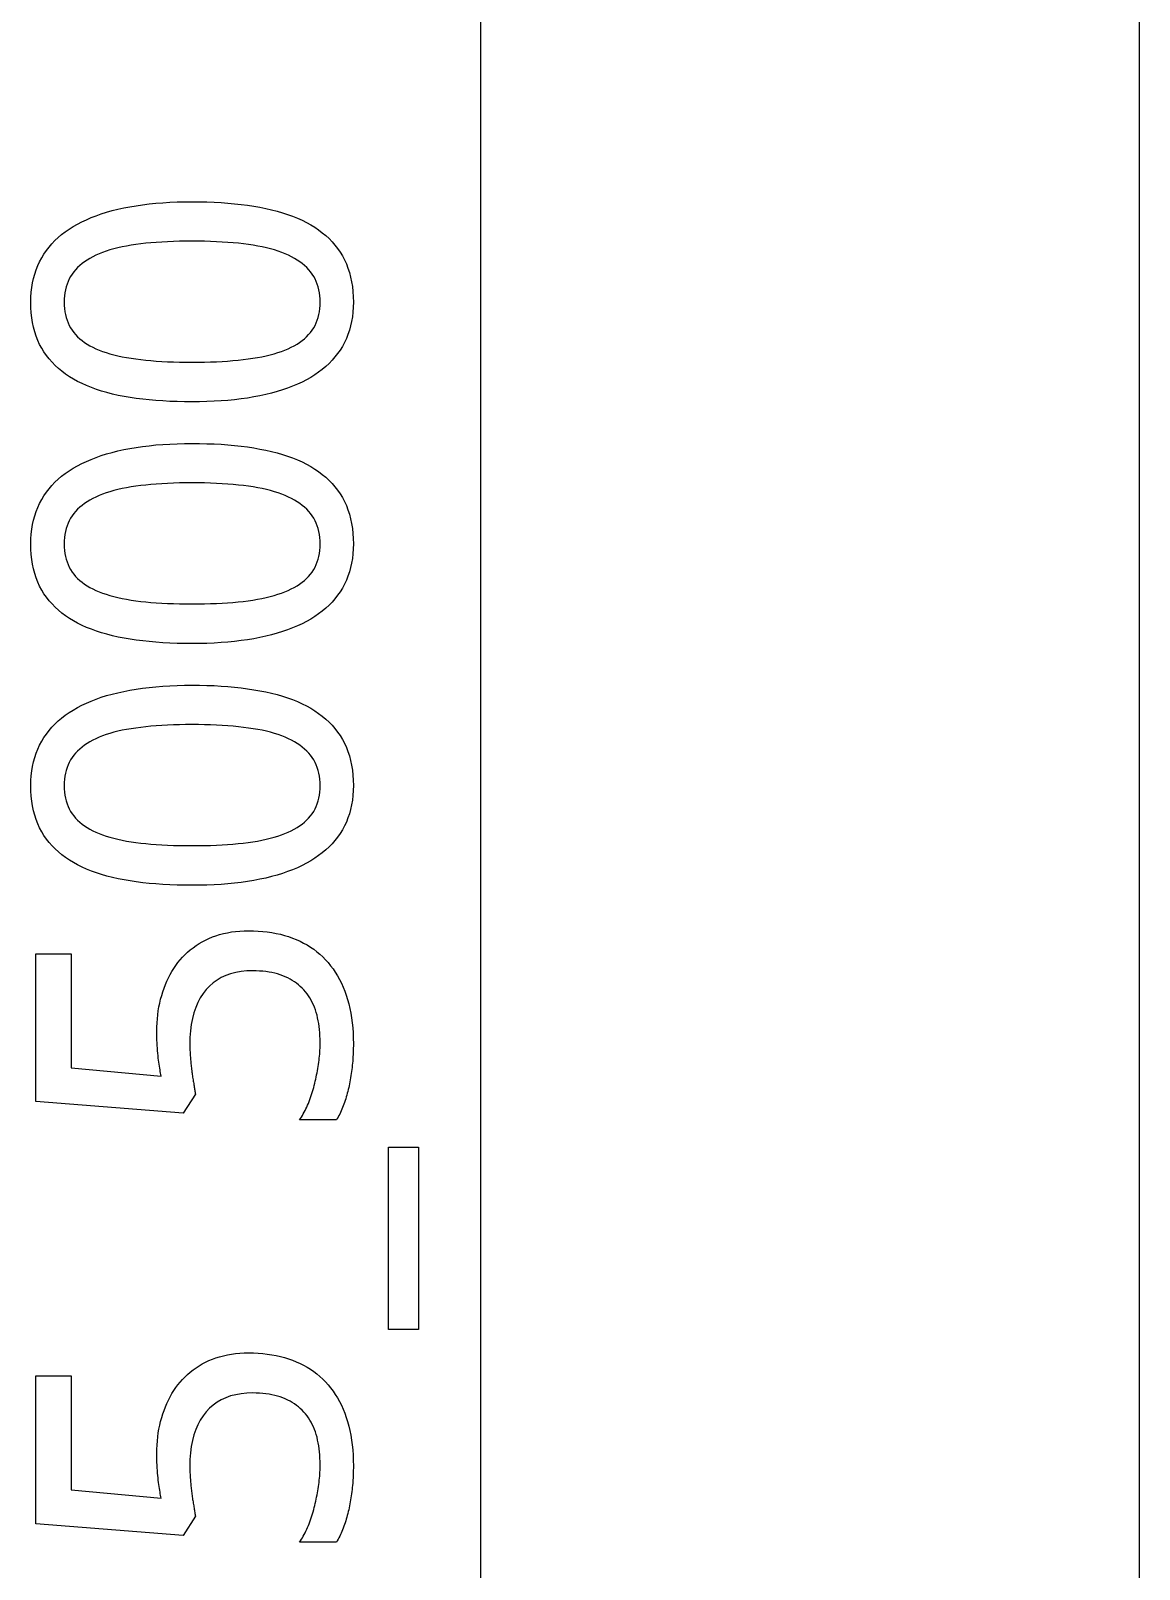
# Model space of a CAD drawing. Extents: x 2.7 to 22.7, y 12.7 to 112.6.
# Drawn here: x 6.78 to 15.2, y 75.94 to 87.63 of the extents above; entities that cross this region are included whole.
import ezdxf

# ---------------------------------------------------------------- set-up
doc = ezdxf.new("R2010")
doc.units = 0
doc.layers.get('0').update_dxf_attribs({"linetype": 'CONTINUOUS'})

msp = doc.modelspace()

# ---------------------------------------------------------------- linework, layer by layer
at = {"color": 0}
for points in [[(10.2, 102.599), (15.2, 102.599), (15.2, 72.5588), (10.2, 72.5588), (10.2, 102.599)], [(8.00694, 86.3285), (8.06401, 86.3281), (8.11974, 86.3268), (8.17443, 86.3247), (8.22775, 86.3218), (8.28, 86.3179), (8.33094, 86.3133), (8.38086, 86.3078), (8.42931, 86.3014), (8.47667, 86.2943), (8.52289, 86.2862), (8.56776, 86.2775), (8.61128, 86.2679), (8.65332, 86.2571), (8.69401, 86.2453), (8.73335, 86.2325), (8.77111, 86.2186), (8.80761, 86.2037), (8.84267, 86.1878), (8.87642, 86.1708), (8.90864, 86.1528), (8.93946, 86.134), (8.96875, 86.1142), (8.99669, 86.0932), (9.02289, 86.0712), (9.04779, 86.0482), (9.07112, 86.024), (9.09304, 85.9989), (9.11333, 85.9725), (9.13222, 85.9451), (9.14958, 85.9168), (9.16525, 85.8872), (9.17947, 85.8564), (9.19179, 85.8243), (9.20264, 85.791), (9.21181, 85.7564), (9.21929, 85.7207), (9.22515, 85.6836), (9.22917, 85.6454), (9.23167, 85.606), (9.23247, 85.5651), (9.23167, 85.5272), (9.22917, 85.4903), (9.22515, 85.4543), (9.21929, 85.4193), (9.21181, 85.3853), (9.20264, 85.3524), (9.19179, 85.3203), (9.17947, 85.2892), (9.16525, 85.259), (9.14958, 85.2299), (9.13222, 85.2021), (9.11333, 85.1751), (9.09304, 85.1492), (9.07112, 85.1242), (9.04779, 85.1001), (9.02289, 85.0769), (8.99669, 85.0547), (8.96875, 85.0336), (8.93946, 85.0132), (8.90864, 84.9939), (8.87642, 84.9758), (8.84267, 84.9586), (8.80761, 84.9424), (8.77111, 84.9269), (8.73335, 84.9125), (8.69401, 84.899), (8.65332, 84.8864), (8.61128, 84.8746), (8.56776, 84.8637), (8.52289, 84.8539), (8.47667, 84.8453), (8.42931, 84.8375), (8.38086, 84.8307), (8.33094, 84.8247), (8.28, 84.8197), (8.22775, 84.8157), (8.17443, 84.8125), (8.11974, 84.8101), (8.06401, 84.8088), (8.00694, 84.8083), (7.94997, 84.8088), (7.89415, 84.81), (7.83957, 84.8119), (7.78614, 84.8149), (7.73389, 84.8185), (7.68294, 84.8231), (7.63319, 84.8283), (7.58458, 84.8344), (7.53722, 84.8412), (7.491, 84.849), (7.44612, 84.8579), (7.40278, 84.8679), (7.36068, 84.8786), (7.32015, 84.8904), (7.28108, 84.9032), (7.24333, 84.9168), (7.20708, 84.9314), (7.17219, 84.9469), (7.13889, 84.9635), (7.10693, 84.9808), (7.07611, 84.9996), (7.04682, 85.0194), (7.01888, 85.0403), (6.99262, 85.0621), (6.96778, 85.085), (6.94444, 85.109), (6.92253, 85.134), (6.90224, 85.16), (6.88336, 85.1871), (6.866, 85.2153), (6.85026, 85.2449), (6.8361, 85.2756), (6.82362, 85.3076), (6.81293, 85.3408), (6.80376, 85.3751), (6.79622, 85.4107), (6.79042, 85.4475), (6.7864, 85.4856), (6.7839, 85.5247), (6.78304, 85.5651), (6.7839, 85.6035), (6.7864, 85.6407), (6.79042, 85.6768), (6.79622, 85.7121), (6.80376, 85.7463), (6.81293, 85.7794), (6.82362, 85.8117), (6.8361, 85.8428), (6.85026, 85.8729), (6.866, 85.9021), (6.88303, 85.9303), (6.90169, 85.9575), (6.92165, 85.9836), (6.94336, 86.0089), (6.96653, 86.0331), (6.99126, 86.0564), (7.01736, 86.0787), (7.04514, 86.1), (7.07443, 86.1204), (7.10525, 86.1397), (7.13721, 86.1582), (7.17068, 86.1756), (7.2054, 86.1921), (7.24164, 86.2076), (7.27946, 86.2224), (7.31862, 86.236), (7.35915, 86.2488), (7.4011, 86.2606), (7.44461, 86.2714), (7.48942, 86.2814), (7.53554, 86.2903), (7.58306, 86.2983), (7.63167, 86.3054), (7.68153, 86.3115), (7.73264, 86.3167), (7.78515, 86.321), (7.83876, 86.3243), (7.89361, 86.3267), (7.9496, 86.3281), (8.00694, 86.3285)], [(8.00694, 85.1094), (8.05512, 85.1097), (8.10211, 85.1104), (8.14789, 85.1117), (8.19239, 85.1133), (8.23568, 85.1156), (8.27761, 85.1182), (8.31847, 85.1214), (8.35807, 85.1251), (8.39626, 85.1292), (8.43332, 85.1339), (8.46929, 85.139), (8.5039, 85.1449), (8.53737, 85.1511), (8.56961, 85.1581), (8.60069, 85.1656), (8.63043, 85.1737), (8.65901, 85.1824), (8.68653, 85.1917), (8.71278, 85.2015), (8.73779, 85.2119), (8.76124, 85.2231), (8.78364, 85.2347), (8.80474, 85.2471), (8.82471, 85.2601), (8.84358, 85.2739), (8.86128, 85.2882), (8.87765, 85.3032), (8.8929, 85.3188), (8.90707, 85.335), (8.91997, 85.3519), (8.93153, 85.3699), (8.94168, 85.3886), (8.95068, 85.4081), (8.95861, 85.4283), (8.96528, 85.4492), (8.97071, 85.471), (8.97487, 85.4933), (8.97792, 85.5165), (8.97971, 85.5406), (8.98025, 85.5651), (8.97971, 85.5899), (8.97792, 85.6137), (8.97487, 85.6369), (8.97071, 85.6594), (8.96528, 85.6811), (8.95861, 85.7021), (8.95068, 85.7224), (8.94168, 85.7418), (8.93153, 85.7604), (8.91997, 85.7783), (8.90733, 85.7957), (8.89361, 85.8122), (8.87847, 85.8282), (8.86219, 85.8435), (8.84472, 85.8582), (8.82611, 85.8721), (8.80626, 85.8856), (8.78515, 85.8982), (8.76292, 85.9103), (8.73942, 85.9217), (8.71474, 85.9326), (8.68875, 85.9431), (8.66151, 85.9529), (8.63319, 85.9619), (8.60346, 85.9704), (8.57264, 85.9783), (8.54042, 85.9854), (8.50711, 85.9919), (8.4725, 85.9978), (8.43668, 86.0031), (8.39931, 86.0079), (8.36057, 86.0124), (8.32069, 86.0162), (8.27957, 86.0197), (8.23719, 86.0225), (8.19362, 86.0249), (8.14887, 86.0267), (8.10275, 86.0281), (8.05556, 86.0287), (8.00694, 86.029), (7.95876, 86.0287), (7.91178, 86.0281), (7.866, 86.0267), (7.8215, 86.0249), (7.77832, 86.0225), (7.73628, 86.0197), (7.69542, 86.0162), (7.65597, 86.0124), (7.61762, 86.0079), (7.58057, 86.0031), (7.54471, 85.9978), (7.51014, 85.9919), (7.47667, 85.9854), (7.44461, 85.9783), (7.41374, 85.9704), (7.384, 85.9619), (7.35558, 85.9529), (7.32844, 85.9431), (7.30251, 85.9326), (7.27778, 85.9217), (7.25429, 85.9103), (7.2321, 85.8982), (7.21099, 85.8856), (7.19114, 85.8721), (7.17236, 85.8582), (7.155, 85.8435), (7.13872, 85.8282), (7.12358, 85.8122), (7.10969, 85.7957), (7.09706, 85.7783), (7.08572, 85.7604), (7.07542, 85.7418), (7.0664, 85.7224), (7.0586, 85.7021), (7.05192, 85.6811), (7.04656, 85.6594), (7.04237, 85.6369), (7.03928, 85.6137), (7.03749, 85.5899), (7.03694, 85.5651), (7.03749, 85.5406), (7.03928, 85.5165), (7.04237, 85.4933), (7.04656, 85.471), (7.05192, 85.4492), (7.0586, 85.4283), (7.0664, 85.4081), (7.07542, 85.3886), (7.08572, 85.3699), (7.09706, 85.3519), (7.10969, 85.335), (7.12358, 85.3188), (7.13872, 85.3032), (7.155, 85.2882), (7.17236, 85.2739), (7.19114, 85.2601), (7.21099, 85.2471), (7.2321, 85.2347), (7.25429, 85.2231), (7.27778, 85.2119), (7.30251, 85.2015), (7.32844, 85.1917), (7.35558, 85.1824), (7.384, 85.1737), (7.41374, 85.1656), (7.44461, 85.1581), (7.47667, 85.1511), (7.51014, 85.1449), (7.54471, 85.139), (7.58057, 85.1339), (7.61762, 85.1292), (7.65597, 85.1251), (7.69542, 85.1214), (7.73628, 85.1182), (7.77832, 85.1156), (7.8215, 85.1133), (7.866, 85.1117), (7.91178, 85.1104), (7.95876, 85.1097), (8.00694, 85.1094)], [(8.00694, 84.4926), (8.06401, 84.4922), (8.11974, 84.4908), (8.17443, 84.4887), (8.22775, 84.4858), (8.28, 84.4821), (8.33094, 84.4774), (8.38086, 84.4718), (8.42931, 84.4656), (8.47667, 84.4583), (8.52289, 84.4503), (8.56776, 84.4417), (8.61128, 84.4319), (8.65332, 84.4211), (8.69401, 84.4094), (8.73335, 84.3965), (8.77111, 84.3826), (8.80761, 84.3678), (8.84267, 84.3518), (8.87642, 84.3349), (8.90864, 84.3168), (8.93946, 84.2981), (8.96875, 84.2782), (8.99669, 84.2574), (9.02289, 84.2353), (9.04779, 84.2122), (9.07112, 84.1881), (9.09304, 84.1629), (9.11333, 84.1367), (9.13222, 84.1093), (9.14958, 84.0808), (9.16525, 84.0512), (9.17947, 84.0204), (9.19179, 83.9883), (9.20264, 83.955), (9.21181, 83.9206), (9.21929, 83.8847), (9.22515, 83.8476), (9.22917, 83.8094), (9.23167, 83.77), (9.23247, 83.7293), (9.23167, 83.6914), (9.22917, 83.6544), (9.22515, 83.6185), (9.21929, 83.5835), (9.21181, 83.5494), (9.20264, 83.5164), (9.19179, 83.4843), (9.17947, 83.4532), (9.16525, 83.4231), (9.14958, 83.394), (9.13222, 83.3661), (9.11333, 83.3392), (9.09304, 83.3132), (9.07112, 83.2882), (9.04779, 83.2642), (9.02289, 83.241), (8.99669, 83.2189), (8.96875, 83.1976), (8.93946, 83.1774), (8.90864, 83.1579), (8.87642, 83.1399), (8.84267, 83.1226), (8.80761, 83.1064), (8.77111, 83.091), (8.73335, 83.0765), (8.69401, 83.0631), (8.65332, 83.0504), (8.61128, 83.0388), (8.56776, 83.0279), (8.52289, 83.0179), (8.47667, 83.0093), (8.42931, 83.0015), (8.38086, 82.9947), (8.33094, 82.9887), (8.28, 82.9838), (8.22775, 82.9797), (8.17443, 82.9765), (8.11974, 82.9742), (8.06401, 82.9729), (8.00694, 82.9724), (7.94997, 82.9728), (7.89415, 82.974), (7.83957, 82.9761), (7.78614, 82.9789), (7.73389, 82.9826), (7.68294, 82.9871), (7.63319, 82.9924), (7.58458, 82.9985), (7.53722, 83.0054), (7.491, 83.0131), (7.44612, 83.0221), (7.40278, 83.0319), (7.36068, 83.0428), (7.32015, 83.0544), (7.28108, 83.0672), (7.24333, 83.0808), (7.20708, 83.0954), (7.17219, 83.111), (7.13889, 83.1275), (7.10693, 83.145), (7.07611, 83.1638), (7.04682, 83.1835), (7.01888, 83.2043), (6.99262, 83.2263), (6.96778, 83.2492), (6.94444, 83.2731), (6.92253, 83.2981), (6.90224, 83.3242), (6.88336, 83.3513), (6.866, 83.3793), (6.85026, 83.4089), (6.8361, 83.4397), (6.82362, 83.4717), (6.81293, 83.5049), (6.80376, 83.5392), (6.79622, 83.5749), (6.79042, 83.6117), (6.7864, 83.6496), (6.7839, 83.6889), (6.78304, 83.7293), (6.7839, 83.7675), (6.7864, 83.8047), (6.79042, 83.841), (6.79622, 83.8761), (6.80376, 83.9103), (6.81293, 83.9435), (6.82362, 83.9757), (6.8361, 84.0068), (6.85026, 84.0369), (6.866, 84.0661), (6.88303, 84.0943), (6.90169, 84.1215), (6.92165, 84.1476), (6.94336, 84.1729), (6.96653, 84.1972), (6.99126, 84.2204), (7.01736, 84.2428), (7.04514, 84.264), (7.07443, 84.2844), (7.10525, 84.3038), (7.13721, 84.3222), (7.17068, 84.3397), (7.2054, 84.3562), (7.24164, 84.3718), (7.27946, 84.3864), (7.31862, 84.4001), (7.35915, 84.4128), (7.4011, 84.4246), (7.44461, 84.4354), (7.48942, 84.4454), (7.53554, 84.4543), (7.58306, 84.4624), (7.63167, 84.4694), (7.68153, 84.4756), (7.73264, 84.4808), (7.78515, 84.485), (7.83876, 84.4883), (7.89361, 84.4907), (7.9496, 84.4921), (8.00694, 84.4926)], [(8.00694, 83.2735), (8.05512, 83.2738), (8.10211, 83.2744), (8.14789, 83.2757), (8.19239, 83.2774), (8.23568, 83.2796), (8.27761, 83.2824), (8.31847, 83.2854), (8.35807, 83.2892), (8.39626, 83.2933), (8.43332, 83.2979), (8.46929, 83.3031), (8.5039, 83.3089), (8.53737, 83.3153), (8.56961, 83.3221), (8.60069, 83.3297), (8.63043, 83.3378), (8.65901, 83.3465), (8.68653, 83.3557), (8.71278, 83.3656), (8.73779, 83.3761), (8.76124, 83.3871), (8.78364, 83.3989), (8.80474, 83.4112), (8.82471, 83.4242), (8.84358, 83.4379), (8.86128, 83.4522), (8.87765, 83.4672), (8.8929, 83.4828), (8.90707, 83.4992), (8.91997, 83.516), (8.93153, 83.534), (8.94168, 83.5526), (8.95068, 83.5721), (8.95861, 83.5924), (8.96528, 83.6133), (8.97071, 83.635), (8.97487, 83.6574), (8.97792, 83.6806), (8.97971, 83.7046), (8.98025, 83.7293), (8.97971, 83.7539), (8.97792, 83.7779), (8.97487, 83.8011), (8.97071, 83.8235), (8.96528, 83.8453), (8.95861, 83.8661), (8.95068, 83.8864), (8.94168, 83.9058), (8.93153, 83.9244), (8.91997, 83.9425), (8.90733, 83.9597), (8.89361, 83.9763), (8.87847, 83.9922), (8.86219, 84.0075), (8.84472, 84.0222), (8.82611, 84.0362), (8.80626, 84.0496), (8.78515, 84.0622), (8.76292, 84.0743), (8.73942, 84.0857), (8.71474, 84.0968), (8.68875, 84.1072), (8.66151, 84.1169), (8.63319, 84.1261), (8.60346, 84.1346), (8.57264, 84.1424), (8.54042, 84.1494), (8.50711, 84.156), (8.4725, 84.1618), (8.43668, 84.1671), (8.39931, 84.1721), (8.36057, 84.1764), (8.32069, 84.1804), (8.27957, 84.1838), (8.23719, 84.1867), (8.19362, 84.1889), (8.14887, 84.1908), (8.10275, 84.1921), (8.05556, 84.1929), (8.00694, 84.1931), (7.95876, 84.1929), (7.91178, 84.1921), (7.866, 84.1908), (7.8215, 84.1889), (7.77832, 84.1867), (7.73628, 84.1838), (7.69542, 84.1804), (7.65597, 84.1764), (7.61762, 84.1721), (7.58057, 84.1671), (7.54471, 84.1618), (7.51014, 84.156), (7.47667, 84.1494), (7.44461, 84.1424), (7.41374, 84.1346), (7.384, 84.1261), (7.35558, 84.1169), (7.32844, 84.1072), (7.30251, 84.0968), (7.27778, 84.0857), (7.25429, 84.0743), (7.2321, 84.0622), (7.21099, 84.0496), (7.19114, 84.0362), (7.17236, 84.0222), (7.155, 84.0075), (7.13872, 83.9922), (7.12358, 83.9763), (7.10969, 83.9597), (7.09706, 83.9425), (7.08572, 83.9244), (7.07542, 83.9058), (7.0664, 83.8864), (7.0586, 83.8661), (7.05192, 83.8453), (7.04656, 83.8235), (7.04237, 83.8011), (7.03928, 83.7779), (7.03749, 83.7539), (7.03694, 83.7293), (7.03749, 83.7046), (7.03928, 83.6806), (7.04237, 83.6574), (7.04656, 83.635), (7.05192, 83.6133), (7.0586, 83.5924), (7.0664, 83.5721), (7.07542, 83.5526), (7.08572, 83.534), (7.09706, 83.516), (7.10969, 83.4992), (7.12358, 83.4828), (7.13872, 83.4672), (7.155, 83.4522), (7.17236, 83.4379), (7.19114, 83.4242), (7.21099, 83.4112), (7.2321, 83.3989), (7.25429, 83.3871), (7.27778, 83.3761), (7.30251, 83.3656), (7.32844, 83.3557), (7.35558, 83.3465), (7.384, 83.3378), (7.41374, 83.3297), (7.44461, 83.3221), (7.47667, 83.3153), (7.51014, 83.3089), (7.54471, 83.3031), (7.58057, 83.2979), (7.61762, 83.2933), (7.65597, 83.2892), (7.69542, 83.2854), (7.73628, 83.2824), (7.77832, 83.2796), (7.8215, 83.2774), (7.866, 83.2757), (7.91178, 83.2744), (7.95876, 83.2738), (8.00694, 83.2735)], [(8.00694, 82.6567), (8.06401, 82.6563), (8.11974, 82.655), (8.17443, 82.6529), (8.22775, 82.6499), (8.28, 82.6461), (8.33094, 82.6414), (8.38086, 82.636), (8.42931, 82.6296), (8.47667, 82.6224), (8.52289, 82.6143), (8.56776, 82.6057), (8.61128, 82.596), (8.65332, 82.5853), (8.69401, 82.5735), (8.73335, 82.5607), (8.77111, 82.5468), (8.80761, 82.5318), (8.84267, 82.5158), (8.87642, 82.4989), (8.90864, 82.4808), (8.93946, 82.4621), (8.96875, 82.4422), (8.99669, 82.4214), (9.02289, 82.3993), (9.04779, 82.3762), (9.07112, 82.3522), (9.09304, 82.3269), (9.11333, 82.3007), (9.13222, 82.2733), (9.14958, 82.2449), (9.16525, 82.2153), (9.17947, 82.1844), (9.19179, 82.1524), (9.20264, 82.119), (9.21181, 82.0846), (9.21929, 82.0487), (9.22515, 82.0118), (9.22917, 81.9735), (9.23167, 81.934), (9.23247, 81.8933), (9.23167, 81.8554), (9.22917, 81.8185), (9.22515, 81.7825), (9.21929, 81.7475), (9.21181, 81.7135), (9.20264, 81.6804), (9.19179, 81.6483), (9.17947, 81.6172), (9.16525, 81.5872), (9.14958, 81.5581), (9.13222, 81.5301), (9.11333, 81.5033), (9.09304, 81.4774), (9.07112, 81.4524), (9.04779, 81.4282), (9.02289, 81.4051), (8.99669, 81.3829), (8.96875, 81.3617), (8.93946, 81.3414), (8.90864, 81.3221), (8.87642, 81.3039), (8.84267, 81.2867), (8.80761, 81.2704), (8.77111, 81.2551), (8.73335, 81.2407), (8.69401, 81.2271), (8.65332, 81.2144), (8.61128, 81.2028), (8.56776, 81.1919), (8.52289, 81.1821), (8.47667, 81.1733), (8.42931, 81.1657), (8.38086, 81.1588), (8.33094, 81.1529), (8.28, 81.1479), (8.22775, 81.1438), (8.17443, 81.1406), (8.11974, 81.1383), (8.06401, 81.1369), (8.00694, 81.1365), (7.94997, 81.1369), (7.89415, 81.1381), (7.83957, 81.1401), (7.78614, 81.1429), (7.73389, 81.1467), (7.68294, 81.1511), (7.63319, 81.1564), (7.58458, 81.1625), (7.53722, 81.1694), (7.491, 81.1772), (7.44612, 81.1861), (7.40278, 81.196), (7.36068, 81.2068), (7.32015, 81.2186), (7.28108, 81.2312), (7.24333, 81.245), (7.20708, 81.2596), (7.17219, 81.2751), (7.13889, 81.2915), (7.10693, 81.309), (7.07611, 81.3278), (7.04682, 81.3475), (7.01888, 81.3683), (6.99262, 81.3903), (6.96778, 81.4132), (6.94444, 81.4371), (6.92253, 81.4621), (6.90224, 81.4882), (6.88336, 81.5153), (6.866, 81.5433), (6.85026, 81.5729), (6.8361, 81.6038), (6.82362, 81.6357), (6.81293, 81.6689), (6.80376, 81.7033), (6.79622, 81.7389), (6.79042, 81.7757), (6.7864, 81.8137), (6.7839, 81.8529), (6.78304, 81.8933), (6.7839, 81.9315), (6.7864, 81.9688), (6.79042, 82.005), (6.79622, 82.0401), (6.80376, 82.0744), (6.81293, 82.1075), (6.82362, 82.1397), (6.8361, 82.171), (6.85026, 82.2011), (6.866, 82.2303), (6.88303, 82.2583), (6.90169, 82.2856), (6.92165, 82.3118), (6.94336, 82.3369), (6.96653, 82.3612), (6.99126, 82.3846), (7.01736, 82.4068), (7.04514, 82.4282), (7.07443, 82.4485), (7.10525, 82.4679), (7.13721, 82.4862), (7.17068, 82.5038), (7.2054, 82.5203), (7.24164, 82.5358), (7.27946, 82.5504), (7.31862, 82.5642), (7.35915, 82.5769), (7.4011, 82.5888), (7.44461, 82.5996), (7.48942, 82.6094), (7.53554, 82.6185), (7.58306, 82.6264), (7.63167, 82.6335), (7.68153, 82.6397), (7.73264, 82.6449), (7.78515, 82.6492), (7.83876, 82.6524), (7.89361, 82.6547), (7.9496, 82.6563), (8.00694, 82.6567)], [(8.00694, 81.4376), (8.05512, 81.4378), (8.10211, 81.4386), (8.14789, 81.4397), (8.19239, 81.4415), (8.23568, 81.4438), (8.27761, 81.4464), (8.31847, 81.4496), (8.35807, 81.4532), (8.39626, 81.4574), (8.43332, 81.4619), (8.46929, 81.4672), (8.5039, 81.4729), (8.53737, 81.4793), (8.56961, 81.4862), (8.60069, 81.4937), (8.63043, 81.5018), (8.65901, 81.5106), (8.68653, 81.5199), (8.71278, 81.5297), (8.73779, 81.5401), (8.76124, 81.5512), (8.78364, 81.5629), (8.80474, 81.5753), (8.82471, 81.5883), (8.84358, 81.6019), (8.86128, 81.6163), (8.87765, 81.6313), (8.8929, 81.6469), (8.90707, 81.6632), (8.91997, 81.6801), (8.93153, 81.6981), (8.94168, 81.7168), (8.95068, 81.7362), (8.95861, 81.7564), (8.96528, 81.7774), (8.97071, 81.799), (8.97487, 81.8215), (8.97792, 81.8447), (8.97971, 81.8686), (8.98025, 81.8933), (8.97971, 81.9181), (8.97792, 81.9419), (8.97487, 81.9651), (8.97071, 81.9876), (8.96528, 82.0093), (8.95861, 82.0303), (8.95068, 82.0504), (8.94168, 82.0699), (8.93153, 82.0886), (8.91997, 82.1065), (8.90733, 82.1238), (8.89361, 82.1404), (8.87847, 82.1564), (8.86219, 82.1717), (8.84472, 82.1863), (8.82611, 82.2003), (8.80626, 82.2136), (8.78515, 82.2263), (8.76292, 82.2383), (8.73942, 82.2497), (8.71474, 82.2608), (8.68875, 82.2712), (8.66151, 82.281), (8.63319, 82.2901), (8.60346, 82.2986), (8.57264, 82.3064), (8.54042, 82.3136), (8.50711, 82.32), (8.4725, 82.326), (8.43668, 82.3311), (8.39931, 82.3361), (8.36057, 82.3406), (8.32069, 82.3444), (8.27957, 82.3478), (8.23719, 82.3507), (8.19362, 82.3531), (8.14887, 82.3549), (8.10275, 82.3561), (8.05556, 82.3569), (8.00694, 82.3572), (7.95876, 82.3569), (7.91178, 82.3561), (7.866, 82.3549), (7.8215, 82.3531), (7.77832, 82.3507), (7.73628, 82.3478), (7.69542, 82.3444), (7.65597, 82.3406), (7.61762, 82.3361), (7.58057, 82.3311), (7.54471, 82.326), (7.51014, 82.32), (7.47667, 82.3136), (7.44461, 82.3064), (7.41374, 82.2986), (7.384, 82.2901), (7.35558, 82.281), (7.32844, 82.2712), (7.30251, 82.2608), (7.27778, 82.2497), (7.25429, 82.2383), (7.2321, 82.2263), (7.21099, 82.2136), (7.19114, 82.2003), (7.17236, 82.1863), (7.155, 82.1717), (7.13872, 82.1564), (7.12358, 82.1404), (7.10969, 82.1238), (7.09706, 82.1065), (7.08572, 82.0886), (7.07542, 82.0699), (7.0664, 82.0504), (7.0586, 82.0303), (7.05192, 82.0093), (7.04656, 81.9876), (7.04237, 81.9651), (7.03928, 81.9419), (7.03749, 81.9181), (7.03694, 81.8933), (7.03749, 81.8686), (7.03928, 81.8447), (7.04237, 81.8215), (7.04656, 81.799), (7.05192, 81.7774), (7.0586, 81.7564), (7.0664, 81.7362), (7.07542, 81.7168), (7.08572, 81.6981), (7.09706, 81.6801), (7.10969, 81.6632), (7.12358, 81.6469), (7.13872, 81.6313), (7.155, 81.6163), (7.17236, 81.6019), (7.19114, 81.5883), (7.21099, 81.5753), (7.2321, 81.5629), (7.25429, 81.5512), (7.27778, 81.5401), (7.30251, 81.5297), (7.32844, 81.5199), (7.35558, 81.5106), (7.384, 81.5018), (7.41374, 81.4937), (7.44461, 81.4862), (7.47667, 81.4793), (7.51014, 81.4729), (7.54471, 81.4672), (7.58057, 81.4619), (7.61762, 81.4574), (7.65597, 81.4532), (7.69542, 81.4496), (7.73628, 81.4464), (7.77832, 81.4438), (7.8215, 81.4415), (7.866, 81.4397), (7.91178, 81.4386), (7.95876, 81.4378), (8.00694, 81.4376)], [(7.74001, 80.0281), (7.74056, 80.0601), (7.74181, 80.0917), (7.74414, 80.1226), (7.74735, 80.1533), (7.75142, 80.1835), (7.7564, 80.2132), (7.76237, 80.2425), (7.76915, 80.2712), (7.77696, 80.2997), (7.78554, 80.3275), (7.79486, 80.3551), (7.80501, 80.3821), (7.81597, 80.4082), (7.82781, 80.4336), (7.84056, 80.4582), (7.85417, 80.4821), (7.8686, 80.5051), (7.884, 80.5275), (7.90028, 80.5492), (7.91749, 80.57), (7.93544, 80.5904), (7.95432, 80.6099), (7.97401, 80.6285), (7.99457, 80.6461), (8.01594, 80.6628), (8.03819, 80.6786), (8.06125, 80.6936), (8.08513, 80.7075), (8.10986, 80.7207), (8.13558, 80.7328), (8.16194, 80.744), (8.18929, 80.7539), (8.21733, 80.7628), (8.24625, 80.7703), (8.27599, 80.7768), (8.30638, 80.7821), (8.33778, 80.7861), (8.36985, 80.789), (8.40294, 80.7908), (8.43668, 80.7914), (8.47331, 80.7908), (8.50933, 80.7892), (8.5446, 80.7864), (8.57904, 80.7825), (8.61279, 80.7776), (8.64583, 80.7715), (8.67806, 80.7643), (8.70958, 80.756), (8.74029, 80.7467), (8.77029, 80.7361), (8.79943, 80.7244), (8.82781, 80.7118), (8.85514, 80.6981), (8.88151, 80.6832), (8.90707, 80.6674), (8.93164, 80.6503), (8.95529, 80.6324), (8.97808, 80.6132), (9, 80.5929), (9.021, 80.5717), (9.04096, 80.5493), (9.06011, 80.526), (9.07818, 80.5015), (9.09543, 80.4761), (9.11165, 80.4496), (9.12696, 80.4221), (9.14139, 80.3935), (9.15483, 80.3639), (9.16738, 80.3332), (9.17888, 80.3015), (9.18901, 80.2692), (9.19819, 80.2357), (9.20628, 80.2014), (9.21322, 80.1661), (9.21918, 80.1299), (9.2239, 80.0925), (9.22775, 80.0543), (9.23042, 80.015), (9.23193, 79.9749), (9.23247, 79.9336), (9.23247, 79.9171), (9.23221, 79.9006), (9.23182, 79.884), (9.23122, 79.8675), (9.23058, 79.8511), (9.2296, 79.8346), (9.22863, 79.8182), (9.22737, 79.8019), (9.22597, 79.7856), (9.22444, 79.7693), (9.22265, 79.7533), (9.22081, 79.7376), (9.21875, 79.7219), (9.21653, 79.7063), (9.21419, 79.6907), (9.21164, 79.6753), (9.20904, 79.66), (9.20318, 79.6297), (9.19997, 79.6147), (9.19694, 79.6001), (9.19374, 79.5857), (9.19026, 79.5712), (9.18668, 79.5571), (9.18294, 79.5431), (9.17888, 79.5292), (9.17469, 79.5153), (9.17031, 79.5017), (9.16569, 79.4881), (9.16097, 79.4747), (9.15597, 79.4615), (9.15082, 79.4485), (9.14556, 79.4358), (9.14014, 79.4233), (9.13444, 79.4112), (9.12875, 79.3993), (9.12278, 79.3876), (9.11664, 79.3762), (9.1104, 79.3651), (9.104, 79.3543), (8.824, 79.3543), (8.83138, 79.3651), (8.8386, 79.3764), (8.84571, 79.3881), (8.85265, 79.4001), (8.85943, 79.4125), (8.866, 79.4251), (8.8725, 79.4382), (8.87875, 79.4517), (8.88488, 79.4654), (8.89068, 79.4796), (8.89654, 79.4943), (8.90207, 79.5092), (8.9075, 79.5242), (8.91265, 79.5392), (8.91764, 79.5544), (8.92236, 79.5699), (8.92692, 79.5853), (8.93138, 79.601), (8.93554, 79.6167), (8.93956, 79.6325), (8.94336, 79.6485), (8.9471, 79.6644), (8.95057, 79.6804), (8.95389, 79.6964), (8.95708, 79.7124), (8.96013, 79.7283), (8.96289, 79.7442), (8.96556, 79.7601), (8.96821, 79.7761), (8.97054, 79.7921), (8.97239, 79.8082), (8.97401, 79.8242), (8.97542, 79.8397), (8.97678, 79.8551), (8.97775, 79.8701), (8.97874, 79.885), (8.97944, 79.8996), (8.97988, 79.9139), (8.98014, 79.9281), (8.98025, 79.9418), (8.97999, 79.9672), (8.979, 79.9921), (8.97765, 80.0165), (8.97553, 80.0403), (8.97293, 80.0635), (8.96972, 80.0861), (8.96599, 80.1083), (8.96153, 80.1299), (8.95654, 80.1508), (8.95096, 80.1713), (8.94444, 80.1911), (8.93733, 80.2104), (8.92947, 80.229), (8.92096, 80.2471), (8.91194, 80.2644), (8.90207, 80.2813), (8.89165, 80.2974), (8.88069, 80.3129), (8.86888, 80.3279), (8.85656, 80.3422), (8.84358, 80.3558), (8.82986, 80.3689), (8.81554, 80.3813), (8.80057, 80.3929), (8.785, 80.404), (8.76861, 80.4144), (8.75179, 80.4242), (8.73415, 80.4333), (8.71599, 80.4418), (8.6971, 80.4496), (8.67751, 80.4568), (8.65722, 80.4631), (8.63624, 80.4688), (8.61442, 80.4736), (8.59207, 80.4776), (8.5689, 80.4811), (8.54514, 80.4838), (8.52056, 80.4856), (8.49511, 80.4867), (8.46918, 80.4871), (8.42378, 80.4857), (8.38053, 80.4814), (8.33946, 80.4742), (8.30067, 80.4642), (8.26417, 80.4513), (8.22971, 80.4356), (8.19764, 80.4169), (8.16764, 80.3954), (8.13986, 80.3711), (8.11442, 80.3439), (8.09082, 80.3139), (8.06988, 80.2814), (8.05126, 80.2461), (8.03526, 80.2085), (8.02165, 80.1681), (8.01042, 80.1251), (8.00179, 80.0794), (7.99571, 80.0314), (7.99197, 79.9806), (7.99067, 79.9272), (7.99067, 79.9183), (7.99083, 79.9093), (7.9911, 79.9), (7.99154, 79.8907), (7.99197, 79.8813), (7.99251, 79.8715), (7.99306, 79.8617), (7.99376, 79.8517), (7.99457, 79.8415), (7.99556, 79.8311), (7.99696, 79.8108), (7.99778, 79.8007), (7.99875, 79.7906), (7.99957, 79.7803), (8.00071, 79.77), (8.00168, 79.7597), (8.00293, 79.7493), (8.00401, 79.739), (8.00526, 79.7286), (8.00667, 79.7185), (8.00803, 79.7086), (8.00944, 79.6986), (8.01085, 79.6887), (8.01221, 79.6789), (8.01372, 79.6692), (8.01531, 79.6596), (8.01682, 79.65), (8.01833, 79.6404), (8.02001, 79.631), (8.02126, 79.6219), (8.02263, 79.6132), (8.02387, 79.6046), (8.02513, 79.5963), (8.02653, 79.5882), (8.02778, 79.5804), (8.02903, 79.5728), (8.03043, 79.5653), (8.03168, 79.5582), (8.03304, 79.5512), (7.94026, 79.4047), (6.82042, 79.4942), (6.82042, 80.6172), (7.09056, 80.6172), (7.09056, 79.7514), (7.77263, 79.6879), (7.77056, 79.6986), (7.76861, 79.71), (7.76654, 79.7221), (7.76443, 79.7347), (7.76237, 79.7482), (7.76025, 79.7621), (7.75803, 79.7768), (7.75597, 79.7921), (7.75375, 79.8081), (7.75142, 79.8246), (7.74929, 79.8422), (7.74735, 79.8604), (7.74556, 79.8792), (7.74414, 79.8986), (7.74289, 79.9186), (7.74181, 79.9393), (7.7411, 79.9606), (7.74056, 79.9825), (7.74013, 80.005), (7.74001, 80.0281)], [(9.49946, 79.1475), (9.72737, 79.1475), (9.72737, 77.764), (9.49946, 77.764), (9.49946, 79.1475)], [(7.74001, 76.8217), (7.74056, 76.8538), (7.74181, 76.8853), (7.74414, 76.9164), (7.74735, 76.9469), (7.75142, 76.9771), (7.7564, 77.0068), (7.76237, 77.0361), (7.76915, 77.0649), (7.77696, 77.0933), (7.78554, 77.1211), (7.79486, 77.1488), (7.80501, 77.1757), (7.81597, 77.2018), (7.82781, 77.2272), (7.84056, 77.2518), (7.85417, 77.2757), (7.8686, 77.2987), (7.884, 77.3211), (7.90028, 77.3428), (7.91749, 77.3637), (7.93544, 77.384), (7.95432, 77.4035), (7.97401, 77.4221), (7.99457, 77.4397), (8.01594, 77.4565), (8.03819, 77.4722), (8.06125, 77.4872), (8.08513, 77.5012), (8.10986, 77.5143), (8.13558, 77.5264), (8.16194, 77.5376), (8.18929, 77.5475), (8.21733, 77.5564), (8.24625, 77.5639), (8.27599, 77.5704), (8.30638, 77.5757), (8.33778, 77.5797), (8.36985, 77.5826), (8.40294, 77.5844), (8.43668, 77.585), (8.47331, 77.5844), (8.50933, 77.5828), (8.5446, 77.58), (8.57904, 77.5763), (8.61279, 77.5712), (8.64583, 77.5651), (8.67806, 77.5579), (8.70958, 77.5496), (8.74029, 77.5403), (8.77029, 77.5297), (8.79943, 77.5181), (8.82781, 77.5054), (8.85514, 77.4917), (8.88151, 77.4768), (8.90707, 77.461), (8.93164, 77.444), (8.95529, 77.426), (8.97808, 77.4068), (9, 77.3865), (9.021, 77.3653), (9.04096, 77.3429), (9.06011, 77.3196), (9.07818, 77.2951), (9.09543, 77.2697), (9.11165, 77.2432), (9.12696, 77.2157), (9.14139, 77.1871), (9.15483, 77.1575), (9.16738, 77.1268), (9.17888, 77.0951), (9.18901, 77.0628), (9.19819, 77.0294), (9.20628, 76.995), (9.21322, 76.9597), (9.21918, 76.9235), (9.2239, 76.8861), (9.22775, 76.8479), (9.23042, 76.8086), (9.23193, 76.7685), (9.23247, 76.7274), (9.23247, 76.7107), (9.23221, 76.6942), (9.23182, 76.6776), (9.23122, 76.6611), (9.23058, 76.6447), (9.22863, 76.6119), (9.22737, 76.5956), (9.22597, 76.5792), (9.22444, 76.5629), (9.22265, 76.5469), (9.22081, 76.5313), (9.21875, 76.5156), (9.21653, 76.4999), (9.21419, 76.4844), (9.21164, 76.469), (9.20904, 76.4536), (9.20318, 76.4233), (9.19997, 76.4083), (9.19694, 76.3938), (9.19374, 76.3793), (9.19026, 76.3649), (9.18668, 76.3507), (9.18294, 76.3367), (9.17888, 76.3228), (9.17469, 76.3089), (9.17031, 76.2953), (9.16569, 76.2817), (9.16097, 76.2683), (9.15597, 76.2551), (9.15082, 76.2421), (9.14556, 76.2294), (9.14014, 76.2169), (9.13444, 76.2049), (9.12875, 76.1929), (9.12278, 76.1812), (9.11664, 76.1699), (9.1104, 76.1588), (9.104, 76.1479), (8.824, 76.1479), (8.83138, 76.1588), (8.8386, 76.17), (8.84571, 76.1817), (8.85265, 76.1938), (8.85943, 76.2061), (8.866, 76.2188), (8.8725, 76.2318), (8.87875, 76.2453), (8.88488, 76.259), (8.89068, 76.2732), (8.89654, 76.2879), (8.90207, 76.3028), (8.9075, 76.3178), (8.91265, 76.3328), (8.91764, 76.3481), (8.92236, 76.3635), (8.92692, 76.3789), (8.93138, 76.3946), (8.93554, 76.4103), (8.93956, 76.4262), (8.94336, 76.4421), (8.9471, 76.4581), (8.95057, 76.474), (8.95389, 76.49), (8.95708, 76.506), (8.96013, 76.5219), (8.96289, 76.5378), (8.96556, 76.5538), (8.96821, 76.5697), (8.97054, 76.5857), (8.97239, 76.6018), (8.97401, 76.6178), (8.97542, 76.6333), (8.97678, 76.6488), (8.97775, 76.6638), (8.97874, 76.6786), (8.97944, 76.6932), (8.97988, 76.7075), (8.98014, 76.7217), (8.98025, 76.7354), (8.97999, 76.7608), (8.979, 76.7857), (8.97765, 76.8101), (8.97553, 76.8339), (8.97293, 76.8571), (8.96972, 76.8797), (8.96599, 76.9019), (8.96153, 76.9235), (8.95654, 76.9444), (8.95096, 76.9649), (8.94444, 76.9849), (8.93733, 77.004), (8.92947, 77.0226), (8.92096, 77.0407), (8.91194, 77.0581), (8.90207, 77.0749), (8.89165, 77.0911), (8.88069, 77.1065), (8.86888, 77.1215), (8.85656, 77.1358), (8.84358, 77.1494), (8.82986, 77.1625), (8.81554, 77.1749), (8.80057, 77.1867), (8.785, 77.1976), (8.76861, 77.2081), (8.75179, 77.2179), (8.73415, 77.2269), (8.71599, 77.2354), (8.6971, 77.2432), (8.67751, 77.2504), (8.65722, 77.2567), (8.63624, 77.2624), (8.61442, 77.2672), (8.59207, 77.2714), (8.5689, 77.2747), (8.54514, 77.2774), (8.52056, 77.2792), (8.49511, 77.2803), (8.46918, 77.2807), (8.42378, 77.2793), (8.38053, 77.275), (8.33946, 77.2678), (8.30067, 77.2578), (8.26417, 77.2449), (8.22971, 77.2292), (8.19764, 77.2106), (8.16764, 77.189), (8.13986, 77.1647), (8.11442, 77.1375), (8.09082, 77.1075), (8.06988, 77.075), (8.05126, 77.0399), (8.03526, 77.0021), (8.02165, 76.9617), (8.01042, 76.9187), (8.00179, 76.8732), (7.99571, 76.825), (7.99197, 76.7742), (7.99067, 76.7208), (7.99067, 76.7119), (7.99083, 76.7029), (7.9911, 76.6938), (7.99197, 76.6749), (7.99251, 76.6651), (7.99306, 76.6553), (7.99376, 76.6453), (7.99457, 76.6351), (7.99556, 76.6247), (7.99696, 76.6044), (7.99778, 76.5943), (7.99875, 76.5842), (7.99957, 76.5739), (8.00071, 76.5636), (8.00168, 76.5533), (8.00293, 76.5429), (8.00401, 76.5326), (8.00526, 76.5222), (8.00667, 76.5122), (8.00803, 76.5022), (8.00944, 76.4922), (8.01085, 76.4824), (8.01221, 76.4726), (8.01372, 76.4628), (8.01531, 76.4532), (8.01682, 76.4436), (8.01833, 76.434), (8.02001, 76.4246), (8.02126, 76.4156), (8.02263, 76.4068), (8.02387, 76.3982), (8.02513, 76.3899), (8.02653, 76.3818), (8.02778, 76.374), (8.02903, 76.3664), (8.03043, 76.3589), (8.03168, 76.3518), (8.03304, 76.3449), (7.94026, 76.1983), (6.82042, 76.2878), (6.82042, 77.4108), (7.09056, 77.4108), (7.09056, 76.545), (7.77263, 76.4815), (7.77056, 76.4922), (7.76861, 76.5036), (7.76654, 76.5157), (7.76443, 76.5283), (7.76237, 76.5418), (7.76025, 76.5557), (7.75803, 76.5704), (7.75597, 76.5857), (7.75375, 76.6017), (7.75142, 76.6182), (7.74929, 76.6358), (7.74735, 76.654), (7.74556, 76.6728), (7.74414, 76.6922), (7.74289, 76.7122), (7.74181, 76.7329), (7.7411, 76.7542), (7.74056, 76.7761), (7.74013, 76.7986), (7.74001, 76.8217)]]:
    msp.add_lwpolyline(points, close=True, dxfattribs=at)

doc.saveas('drawing.dxf')
